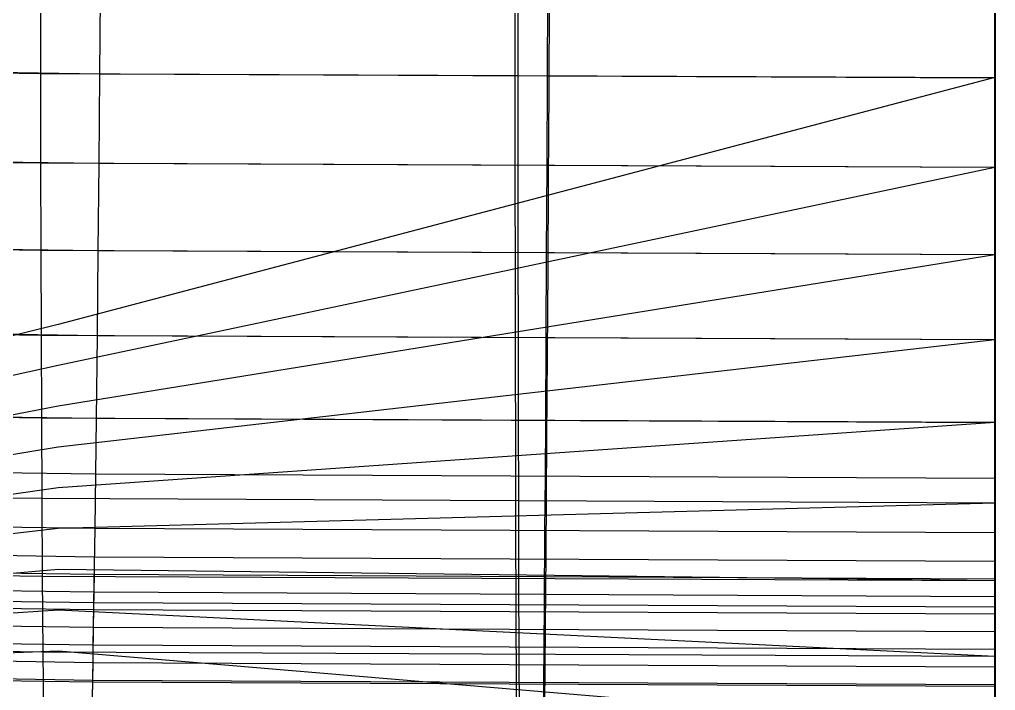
# Model space of a CAD drawing. Extents: x -530 to 530, y -2 to 255.
# Drawn here: x -27.71 to 0.01, y 26.86 to 45.9 of the extents above; entities that cross this region are included whole.
import ezdxf

# ---------------------------------------------------------------- set-up
doc = ezdxf.new("R2010")
doc.units = 0
doc.header["$MEASUREMENT"] = 0
doc.layers.add('default', color=7, linetype='Continuous')

msp = doc.modelspace()

# ---------------------------------------------------------------- linework, layer by layer
at = {"layer": 'default', "color": 5, "linetype": 'Continuous'}
for p, q in [((-27.119, 46.962, -24.967), (-27.118, 44.362, -24.728)), ((-0.01, 46.847, -24.99), (-0.01, 44.246, -24.75)), ((-27.118, 44.362, -24.728), (-54.334, 44.709, -24.671)), ((-27.118, 44.362, -24.728), (-27.115, 41.824, -24.442)), ((-0.01, 44.246, -24.75), (-27.118, 44.362, -24.728)), ((-0.01, 44.246, -24.75), (-0.01, 41.706, -24.464)), ((-0.01, 44.246, -24.75), (0.01, 44.246, -24.75)), ((0.01, 44.246, -24.75), (-0.01, 44.246, -24.75)), ((-27.115, 41.824, -24.442), (-54.327, 42.176, -24.386)), ((-27.115, 41.824, -24.442), (-27.109, 39.347, -24.108)), ((-0.01, 41.706, -24.464), (-27.115, 41.824, -24.442)), ((-0.01, 41.706, -24.464), (-0.01, 39.227, -24.129)), ((-0.01, 41.706, -24.464), (0.01, 41.706, -24.464)), ((0.01, 41.706, -24.464), (-0.01, 41.706, -24.464)), ((-27.109, 39.347, -24.108), (-54.317, 39.704, -24.053)), ((-27.109, 39.347, -24.108), (-27.102, 36.936, -23.723)), ((-0.01, 39.227, -24.129), (-27.109, 39.347, -24.108)), ((-0.01, 39.227, -24.129), (-0.01, 36.814, -23.744)), ((-0.01, 39.227, -24.129), (0.01, 39.227, -24.129)), ((0.01, 39.227, -24.129), (-0.01, 39.227, -24.129)), ((-27.102, 36.936, -23.723), (-54.302, 37.298, -23.669)), ((-27.102, 36.936, -23.723), (-27.092, 34.586, -23.287)), ((-0.01, 36.814, -23.744), (-27.102, 36.936, -23.723)), ((-0.01, 36.814, -23.744), (-0.01, 34.463, -23.307)), ((-0.01, 36.814, -23.744), (0.01, 36.814, -23.744)), ((0.01, 36.814, -23.744), (-0.01, 36.814, -23.744)), ((-27.092, 34.586, -23.287), (-54.283, 34.954, -23.235)), ((-27.092, 34.586, -23.287), (-27.081, 32.305, -22.802)), ((-0.01, 34.463, -23.307), (-27.092, 34.586, -23.287)), ((-0.01, 34.463, -23.307), (-0.01, 32.18, -22.822)), ((-0.01, 34.463, -23.307), (0.01, 34.463, -23.307)), ((0.01, 34.463, -23.307), (-0.01, 34.463, -23.307)), ((-27.081, 32.305, -22.802), (-54.259, 32.678, -22.752)), ((-27.081, 32.305, -22.802), (-27.067, 30.093, -22.269)), ((-0.01, 32.18, -22.822), (-27.081, 32.305, -22.802)), ((-0.01, 32.18, -22.822), (-0.01, 29.967, -22.289)), ((-0.01, 32.18, -22.822), (0.01, 32.18, -22.822)), ((0.01, 32.18, -22.822), (-0.01, 32.18, -22.822)), ((-27.067, 30.093, -22.269), (-54.232, 30.47, -22.221)), ((-27.067, 30.093, -22.269), (-27.052, 27.948, -21.688)), ((-0.01, 29.967, -22.289), (-27.067, 30.093, -22.269)), ((-0.01, 29.967, -22.289), (-0.01, 27.82, -21.707)), ((-0.01, 29.967, -22.289), (0.01, 29.967, -22.289)), ((0.01, 29.967, -22.289), (-0.01, 29.967, -22.289)), ((-27.052, 27.948, -21.688), (-54.2, 28.329, -21.642)), ((-27.052, 27.948, -21.688), (-27.034, 25.873, -21.058)), ((-0.01, 27.82, -21.707), (-27.052, 27.948, -21.688)), ((-0.01, 27.82, -21.707), (-0.01, 25.744, -21.076)), ((-0.01, 27.82, -21.707), (0.01, 27.82, -21.707)), ((0.01, 27.82, -21.707), (-0.01, 27.82, -21.707))]:
    msp.add_line(p, q, dxfattribs=at)
at = {"layer": 'default', "color": 3, "linetype": 'Continuous'}
for p, q in [((-25.431, 44.357, 19.984), (-25.41, 46.956, 20.348)), ((-0.01, 44.243, 20.025), (-0.01, 46.845, 20.39)), ((-25.431, 44.357, 19.984), (-50.893, 44.693, 19.844)), ((-25.454, 41.818, 19.589), (-25.431, 44.357, 19.984)), ((-0.01, 44.243, 20.025), (-25.431, 44.357, 19.984)), ((-0.01, 41.703, 19.629), (-0.01, 44.243, 20.025)), ((-0.01, 44.243, 20.025), (0.01, 44.243, 20.025)), ((0.01, 44.243, 20.025), (-0.01, 44.243, 20.025)), ((-25.454, 41.818, 19.589), (-50.939, 42.161, 19.451)), ((-25.477, 39.341, 19.166), (-25.454, 41.818, 19.589)), ((-0.01, 41.703, 19.629), (-25.454, 41.818, 19.589)), ((-0.01, 39.224, 19.205), (-0.01, 41.703, 19.629)), ((-0.01, 41.703, 19.629), (0.01, 41.703, 19.629)), ((0.01, 41.703, 19.629), (-0.01, 41.703, 19.629)), ((-25.477, 39.341, 19.166), (-50.987, 39.689, 19.03)), ((-25.501, 36.93, 18.717), (-25.477, 39.341, 19.166)), ((-0.01, 39.224, 19.205), (-25.477, 39.341, 19.166)), ((-0.01, 36.812, 18.756), (-0.01, 39.224, 19.205)), ((-0.01, 39.224, 19.205), (0.01, 39.224, 19.205)), ((0.01, 39.224, 19.205), (-0.01, 39.224, 19.205)), ((-25.501, 36.93, 18.717), (-51.036, 37.283, 18.584)), ((-25.526, 34.58, 18.241), (-25.501, 36.93, 18.717)), ((-0.01, 36.812, 18.756), (-25.501, 36.93, 18.717)), ((-0.01, 34.46, 18.278), (-0.01, 36.812, 18.756)), ((-0.01, 36.812, 18.756), (0.01, 36.812, 18.756)), ((0.01, 36.812, 18.756), (-0.01, 36.812, 18.756)), ((-25.526, 34.58, 18.241), (-51.087, 34.939, 18.11)), ((-25.547, 32.999, 17.817), (-25.526, 34.58, 18.241)), ((-0.01, 34.46, 18.278), (-25.526, 34.58, 18.241)), ((-0.01, 32.877, 17.854), (-0.01, 34.46, 18.278)), ((-0.01, 34.46, 18.278), (0.01, 34.46, 18.278)), ((0.01, 34.46, 18.278), (-0.01, 34.46, 18.278)), ((-25.547, 32.999, 17.817), (-51.129, 33.361, 17.688)), ((-25.569, 31.453, 17.343), (-25.547, 32.999, 17.817)), ((-0.01, 32.877, 17.854), (-25.547, 32.999, 17.817)), ((-0.01, 31.33, 17.38), (-0.01, 32.877, 17.854)), ((-0.01, 32.877, 17.854), (0.01, 32.877, 17.854)), ((0.01, 32.877, 17.854), (-0.01, 32.877, 17.854)), ((-25.569, 31.453, 17.343), (-51.175, 31.818, 17.217)), ((-25.601, 29.344, 16.67), (-25.569, 31.453, 17.343)), ((-0.01, 31.33, 17.38), (-25.569, 31.453, 17.343)), ((-0.01, 29.22, 16.705), (-0.01, 31.33, 17.38)), ((-0.01, 31.33, 17.38), (0.01, 31.33, 17.38)), ((0.01, 31.33, 17.38), (-0.01, 31.33, 17.38)), ((-25.601, 29.344, 16.67), (-51.24, 29.714, 16.546)), ((-25.636, 27.095, 15.911), (-25.601, 29.344, 16.67)), ((-0.01, 29.22, 16.705), (-25.601, 29.344, 16.67)), ((-0.01, 26.97, 15.945), (-0.01, 29.22, 16.705)), ((-0.01, 29.22, 16.705), (0.01, 29.22, 16.705)), ((0.01, 29.22, 16.705), (-0.01, 29.22, 16.705)), ((-25.636, 27.095, 15.911), (-51.312, 27.47, 15.791)), ((-25.677, 24.675, 15.021), (-25.636, 27.095, 15.911)), ((-0.01, 26.97, 15.945), (-25.636, 27.095, 15.911)), ((-0.01, 24.548, 15.054), (-0.01, 26.97, 15.945)), ((-0.01, 26.97, 15.945), (0.01, 26.97, 15.945)), ((0.01, 26.97, 15.945), (-0.01, 26.97, 15.945))]:
    msp.add_line(p, q, dxfattribs=at)
at = {"layer": 'default', "color": 7, "linetype": 'Continuous'}
for p, q in [((-13.565, 46.905, -24.979), (-13.564, 44.304, -24.739)), ((-12.721, 44.3, 20.004), (-12.71, 46.901, 20.369)), ((0, 46.847, -24.99), (0, 44.246, -24.75)), ((0, 46.847, -24.99), (0, 44.246, -24.75)), ((0, 44.243, 20.025), (0, 46.845, 20.39)), ((0, 44.243, 20.025), (0, 46.845, 20.39)), ((-13.564, 44.304, -24.739), (-13.562, 41.765, -24.453)), ((-12.732, 41.761, 19.609), (-12.721, 44.3, 20.004)), ((0, 44.246, -24.75), (0, 41.706, -24.464)), ((0, 44.246, -24.75), (0, 41.706, -24.464)), ((0, 41.703, 19.629), (0, 44.243, 20.025)), ((0, 41.703, 19.629), (0, 44.243, 20.025)), ((-13.562, 41.765, -24.453), (-13.56, 39.287, -24.119)), ((-12.744, 39.283, 19.185), (-12.732, 41.761, 19.609)), ((0, 41.706, -24.464), (0, 39.227, -24.129)), ((0, 41.706, -24.464), (0, 39.227, -24.129)), ((0, 39.224, 19.205), (0, 41.703, 19.629)), ((0, 39.224, 19.205), (0, 41.703, 19.629)), ((-13.56, 39.287, -24.119), (-13.556, 36.875, -23.733)), ((-12.756, 36.871, 18.736), (-12.744, 39.283, 19.185)), ((0, 39.227, -24.129), (0, 36.814, -23.744)), ((0, 39.227, -24.129), (0, 36.814, -23.744)), ((0, 36.812, 18.756), (0, 39.224, 19.205)), ((0, 36.812, 18.756), (0, 39.224, 19.205)), ((-13.556, 36.875, -23.733), (-13.551, 34.524, -23.297)), ((-12.768, 34.52, 18.259), (-12.756, 36.871, 18.736)), ((0, 36.814, -23.744), (0, 34.463, -23.307)), ((0, 36.814, -23.744), (0, 34.463, -23.307)), ((0, 34.46, 18.278), (0, 36.812, 18.756)), ((0, 34.46, 18.278), (0, 36.812, 18.756)), ((-13.551, 34.524, -23.297), (-13.546, 32.243, -22.812)), ((-12.779, 32.938, 17.836), (-12.768, 34.52, 18.259)), ((0, 34.463, -23.307), (0, 32.18, -22.822)), ((0, 34.463, -23.307), (0, 32.18, -22.822)), ((0, 32.877, 17.854), (0, 34.46, 18.278)), ((0, 32.877, 17.854), (0, 34.46, 18.278)), ((-12.79, 31.392, 17.361), (-12.779, 32.938, 17.836)), ((0, 31.33, 17.38), (0, 32.877, 17.854)), ((0, 31.33, 17.38), (0, 32.877, 17.854)), ((-13.546, 32.243, -22.812), (-13.539, 30.03, -22.279)), ((0, 32.18, -22.822), (0, 29.967, -22.289)), ((0, 32.18, -22.822), (0, 29.967, -22.289)), ((-12.806, 29.282, 16.687), (-12.79, 31.392, 17.361)), ((0, 29.22, 16.705), (0, 31.33, 17.38)), ((0, 29.22, 16.705), (0, 31.33, 17.38)), ((-13.539, 30.03, -22.279), (-13.531, 27.884, -21.697)), ((0, 29.967, -22.289), (0, 27.82, -21.707)), ((0, 29.967, -22.289), (0, 27.82, -21.707)), ((-12.823, 27.033, 15.928), (-12.806, 29.282, 16.687)), ((0, 26.97, 15.945), (0, 29.22, 16.705)), ((0, 26.97, 15.945), (0, 29.22, 16.705)), ((-13.531, 27.884, -21.697), (-13.522, 25.809, -21.067)), ((0, 27.82, -21.707), (0, 25.744, -21.076)), ((0, 27.82, -21.707), (0, 25.744, -21.076)), ((-12.844, 24.611, 15.038), (-12.823, 27.033, 15.928)), ((0, 24.548, 15.054), (0, 26.97, 15.945)), ((0, 24.548, 15.054), (0, 26.97, 15.945))]:
    msp.add_line(p, q, dxfattribs=at)
at = {"layer": 'default', "color": 4, "linetype": 'Continuous'}
for p, q in [((0, 46.847, -24.99), (0, 44.246, -24.75)), ((0, 46.847, -24.99), (0, 44.246, -24.75)), ((-13.646, 46.602, -28.689), (-13.644, 43.928, -28.419)), ((0, 44.243, 20.025), (0, 46.845, 20.39)), ((0, 44.243, 20.025), (0, 46.845, 20.39)), ((-12.676, 43.901, 22.701), (-12.663, 46.527, 23.158)), ((-0.01, 44.258, -24.751), (-26.621, 37.247, -11.008)), ((0, 44.246, -24.75), (0, 41.706, -24.464)), ((0, 44.246, -24.75), (0, 41.706, -24.464)), ((0, 41.703, 19.629), (0, 44.243, 20.025)), ((0, 41.703, 19.629), (0, 44.243, 20.025)), ((-13.644, 43.928, -28.419), (-13.642, 41.312, -28.113)), ((-12.689, 41.335, 22.213), (-12.676, 43.901, 22.701)), ((-0.01, 41.706, -24.464), (-26.62, 36.088, -10.876)), ((0, 41.706, -24.464), (0, 39.227, -24.129)), ((0, 41.706, -24.464), (0, 39.227, -24.129)), ((0, 39.224, 19.205), (0, 41.703, 19.629)), ((0, 39.224, 19.205), (0, 41.703, 19.629)), ((-13.642, 41.312, -28.113), (-13.64, 38.753, -27.745)), ((-12.702, 38.833, 21.704), (-12.689, 41.335, 22.213)), ((-0.01, 39.227, -24.129), (-26.618, 34.929, -10.743)), ((0, 39.227, -24.129), (0, 36.814, -23.744)), ((0, 39.227, -24.129), (0, 36.814, -23.744)), ((0, 36.812, 18.756), (0, 39.224, 19.205)), ((0, 36.812, 18.756), (0, 39.224, 19.205)), ((-12.716, 36.403, 21.142), (-12.702, 38.833, 21.704)), ((-13.64, 38.753, -27.745), (-13.636, 36.256, -27.323)), ((-0.01, 36.814, -23.744), (-26.617, 33.77, -10.61)), ((0, 36.814, -23.744), (0, 34.463, -23.307)), ((0, 36.814, -23.744), (0, 34.463, -23.307)), ((0, 34.46, 18.278), (0, 36.812, 18.756)), ((0, 34.46, 18.278), (0, 36.812, 18.756)), ((-12.74, 34.001, 20.527), (-12.716, 36.403, 21.142)), ((-13.636, 36.256, -27.323), (-13.63, 33.818, -26.848)), ((-0.01, 34.463, -23.307), (-26.615, 32.611, -10.478)), ((0, 34.463, -23.307), (0, 32.18, -22.822)), ((0, 34.463, -23.307), (0, 32.18, -22.822)), ((0, 32.877, 17.854), (0, 34.46, 18.278)), ((0, 32.877, 17.854), (0, 34.46, 18.278)), ((-12.746, 32.322, 19.98), (-12.74, 34.001, 20.527)), ((-13.63, 33.818, -26.848), (-13.624, 31.448, -26.322)), ((0, 31.33, 17.38), (0, 32.877, 17.854)), ((0, 31.33, 17.38), (0, 32.877, 17.854)), ((-0.01, 32.18, -22.822), (-26.614, 31.453, -10.345)), ((-12.755, 30.752, 19.397), (-12.746, 32.322, 19.98)), ((0, 32.18, -22.822), (0, 29.967, -22.289)), ((0, 32.18, -22.822), (0, 29.967, -22.289)), ((-13.624, 31.448, -26.322), (-13.617, 29.144, -25.744)), ((0, 29.22, 16.705), (0, 31.33, 17.38)), ((0, 29.22, 16.705), (0, 31.33, 17.38)), ((-12.775, 28.657, 18.587), (-12.755, 30.752, 19.397)), ((-0.01, 29.967, -22.289), (-26.612, 30.294, -10.212)), ((0, 29.967, -22.289), (0, 27.82, -21.707)), ((0, 29.967, -22.289), (0, 27.82, -21.707)), ((-0.01, 27.82, -21.707), (-26.611, 29.135, -10.08)), ((-13.617, 29.144, -25.744), (-13.609, 26.902, -25.114)), ((0, 26.97, 15.945), (0, 29.22, 16.705)), ((0, 26.97, 15.945), (0, 29.22, 16.705)), ((-12.798, 26.42, 17.66), (-12.775, 28.657, 18.587)), ((-0.01, 25.744, -21.076), (-26.609, 27.976, -9.947)), ((0, 27.82, -21.707), (0, 25.744, -21.076)), ((0, 27.82, -21.707), (0, 25.744, -21.076)), ((-13.609, 26.902, -25.114), (-13.598, 24.732, -24.433)), ((0, 24.548, 15.054), (0, 26.97, 15.945)), ((0, 24.548, 15.054), (0, 26.97, 15.945))]:
    msp.add_line(p, q, dxfattribs=at)
at = {"layer": 'default', "color": 30, "linetype": 'Continuous'}
for p, q in [((-26.621, 37.247, -11.008), (-51.194, 31.208, 17.022)), ((-26.62, 36.088, -10.876), (-51.212, 30.69, 16.831)), ((-26.618, 34.929, -10.743), (-51.23, 30.173, 16.639)), ((-26.617, 33.77, -10.61), (-51.248, 29.656, 16.448)), ((-26.615, 32.611, -10.478), (-51.266, 29.139, 16.256)), ((-26.614, 31.453, -10.345), (-51.284, 28.621, 16.064)), ((-26.612, 30.294, -10.212), (-51.302, 28.104, 15.873)), ((-26.611, 29.135, -10.08), (-51.32, 27.587, 15.681)), ((-26.609, 27.976, -9.947), (-51.338, 27.069, 15.49))]:
    msp.add_line(p, q, dxfattribs=at)
at = {"layer": 'default', "color": 2, "linetype": 'Continuous'}
for p, q in [((-51.199, 31.034, 16.967), (-25.581, 30.656, 17.089)), ((-51.215, 30.534, 16.808), (-25.589, 30.156, 16.929)), ((-25.589, 30.156, 16.929), (-25.581, 30.656, 17.089)), ((-25.581, 30.656, 17.089), (-0.01, 30.53, 17.124)), ((-0.01, 30.03, 16.964), (-0.01, 30.53, 17.124)), ((-51.23, 30.034, 16.648), (-25.596, 29.656, 16.769)), ((-25.596, 29.656, 16.769), (-25.589, 30.156, 16.929)), ((-25.589, 30.156, 16.929), (-0.01, 30.03, 16.964)), ((-25.589, 30.156, 16.929), (-25.581, 30.156, 17.089)), ((-0.01, 29.53, 16.804), (-0.01, 30.03, 16.964)), ((-51.246, 29.534, 16.486), (-25.604, 29.156, 16.606)), ((-25.604, 29.156, 16.606), (-25.596, 29.656, 16.769)), ((-25.596, 29.656, 16.769), (-0.01, 29.53, 16.804)), ((-25.596, 29.656, 16.769), (-25.589, 29.656, 16.929)), ((-0.01, 29.03, 16.641), (-0.01, 29.53, 16.804)), ((-25.612, 28.656, 16.438), (-25.604, 29.156, 16.606)), ((-25.604, 29.156, 16.606), (-0.01, 29.03, 16.641)), ((-25.604, 29.156, 16.606), (-25.596, 29.156, 16.769)), ((-51.262, 29.034, 16.318), (-25.612, 28.656, 16.438)), ((-0.01, 28.53, 16.472), (-0.01, 29.03, 16.641)), ((-25.62, 28.156, 16.269), (-25.612, 28.656, 16.438)), ((-25.612, 28.656, 16.438), (-0.01, 28.53, 16.472)), ((-25.612, 28.656, 16.438), (-25.604, 28.656, 16.606)), ((-51.278, 28.535, 16.149), (-25.62, 28.156, 16.269)), ((-0.01, 28.03, 16.303), (-0.01, 28.53, 16.472)), ((-51.294, 28.035, 15.981), (-25.627, 27.656, 16.1)), ((-25.627, 27.656, 16.1), (-25.62, 28.156, 16.269)), ((-25.62, 28.156, 16.269), (-0.01, 28.03, 16.303)), ((-25.62, 28.156, 16.269), (-25.612, 28.156, 16.438)), ((-0.01, 27.53, 16.134), (-0.01, 28.03, 16.303)), ((-51.31, 27.535, 15.813), (-25.635, 27.156, 15.931)), ((-25.635, 27.156, 15.931), (-25.627, 27.656, 16.1)), ((-25.627, 27.656, 16.1), (-0.01, 27.53, 16.134)), ((-25.627, 27.656, 16.1), (-25.62, 27.656, 16.269)), ((-0.01, 27.03, 15.965), (-0.01, 27.53, 16.134)), ((-25.644, 26.656, 15.749), (-25.635, 27.156, 15.931)), ((-25.635, 27.156, 15.931), (-0.01, 27.03, 15.965)), ((-25.635, 27.156, 15.931), (-25.627, 27.156, 16.1)), ((-0.01, 26.53, 15.783), (-0.01, 27.03, 15.965))]:
    msp.add_line(p, q, dxfattribs=at)

doc.saveas('drawing.dxf')
